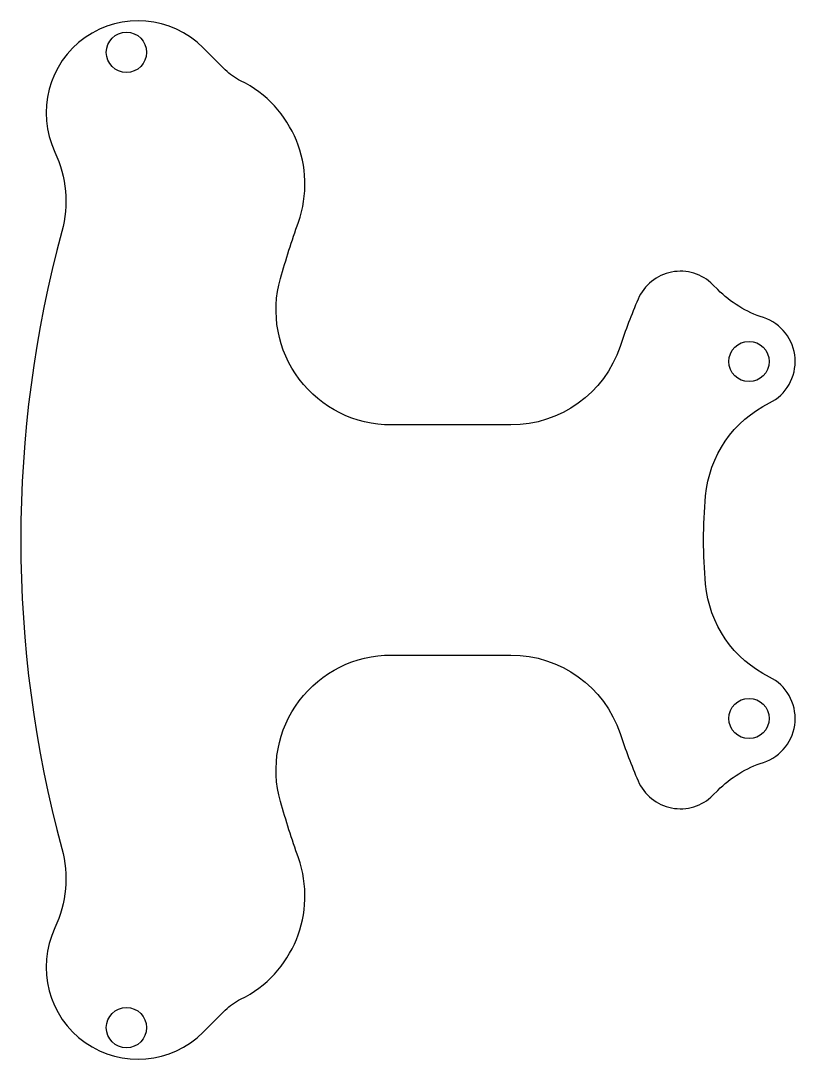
# Model space of a CAD drawing. Header units: millimetres. Extents: x -102.5 to -35.2, y -45.2 to 45.2.
import ezdxf

# ---------------------------------------------------------------- set-up
doc = ezdxf.new("R2010")
doc.units = ezdxf.units.MM
doc.layers.get('0').update_dxf_attribs({"linetype": 'CONTINUOUS'})

msp = doc.modelspace()

# ---------------------------------------------------------------- linework, layer by layer
msp.add_lwpolyline([(-83.395, -39.933, 0.380101), (-78.375, -27.633, -0.015464), (-79.933, -22.736, -0.497915), (-70.315, -10), (-59.904, -10, -0.32269), (-50.419, -16.833, 0.020699), (-48.854, -20.945, 0.530559), (-42.349, -22.197), (-41.922, -21.769, -0.117839), (-37.961, -19.336, 0.672558), (-37.437, -11.919, -0.261941), (-42.984, -3.833, -0.044504), (-42.984, 3.833, -0.261941), (-37.437, 11.919, 0.672558), (-37.961, 19.336, -0.117839), (-41.922, 21.769), (-42.349, 22.197, 0.530559), (-48.854, 20.945, 0.020699), (-50.419, 16.833, -0.32269), (-59.904, 10), (-70.315, 10, -0.497915), (-79.933, 22.736, -0.015464), (-78.375, 27.633, 0.380101), (-83.395, 39.933, -0.082329), (-84.725, 40.885), (-86.648, 42.807, 0.841443), (-99.536, 33.729, -0.178542), (-98.925, 26.835, 0.133228), (-98.925, -26.835, -0.178542), (-99.536, -33.729, 0.841443), (-86.648, -42.807), (-84.725, -40.885, -0.082329)], format="xyb", close=True)
for centre in [(-93.317, 42.405), (-39.209, 15.521), (-39.209, -15.521), (-93.317, -42.405)]:
    msp.add_circle(centre, 1.75)

doc.saveas('drawing.dxf')
